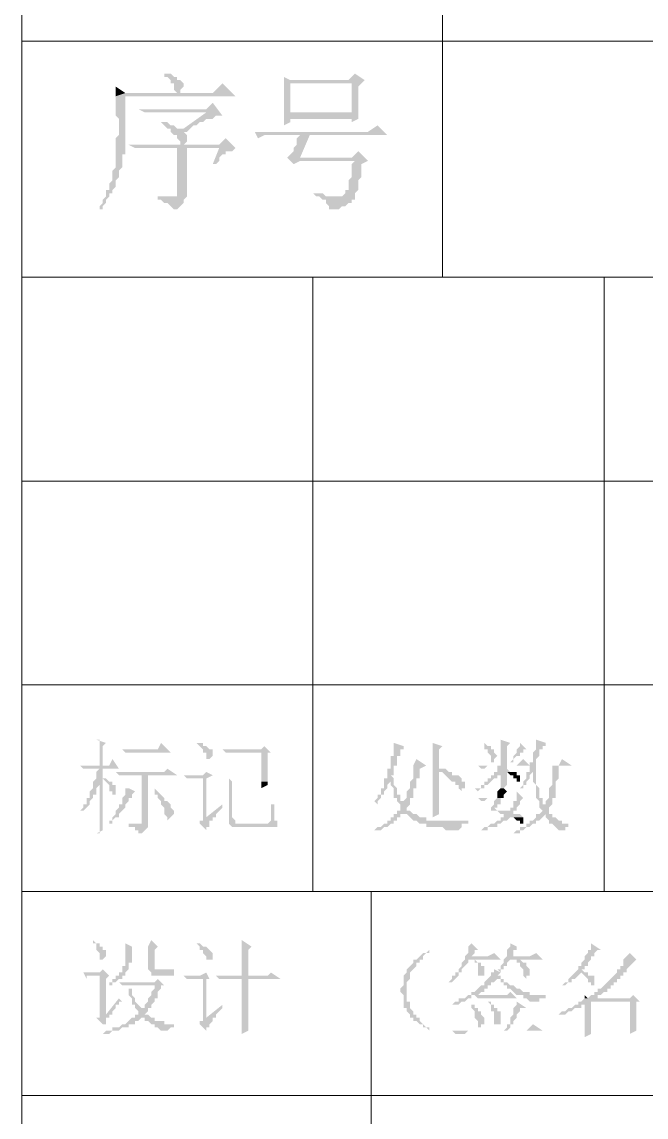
# Model space of a CAD drawing. Header units: millimetres. Extents: x 6 to 291, y 3 to 207.
# Drawn here: x 215.05 to 223.22, y 17.33 to 31.67 of the extents above; entities that cross this region are included whole.
import ezdxf

# ---------------------------------------------------------------- set-up
doc = ezdxf.new("R2010")
doc.units = ezdxf.units.MM

msp = doc.modelspace()

# ---------------------------------------------------------------- hatches: boundary and pattern name
h = msp.add_hatch(color=7)
h.dxf.hatch_style = 2
h.paths.add_polyline_path([(216.915859, 30.988), (216.915859, 30.945667), (216.958192, 30.945667), (217.000526, 30.903333), (217.000526, 30.861), (217.042859, 30.861), (217.042859, 30.818667), (217.042859, 30.776333), (217.085192, 30.734), (217.127526, 30.734), (217.127526, 30.776333), (217.169859, 30.818667), (217.169859, 30.861), (217.127526, 30.903333), (217.085192, 30.903333), (217.085192, 30.945667), (217.042859, 30.945667), (217.000526, 30.988), (216.958192, 30.988)])
h = msp.add_hatch(color=7)
h.dxf.hatch_style = 2
h.paths.add_polyline_path([(219.413526, 30.988), (219.328859, 30.903333), (218.566859, 30.903333), (219.540526, 30.903333)])
h = msp.add_hatch(color=7)
h.dxf.hatch_style = 2
h.paths.add_polyline_path([(217.677859, 30.861), (217.550859, 30.734), (216.407859, 30.734), (216.280859, 30.691667), (216.280859, 30.437667), (216.323192, 30.395333), (216.323192, 30.310667), (216.323192, 30.183667), (216.280859, 30.141333), (216.280859, 29.929667), (216.280859, 29.760333), (216.238526, 29.718), (216.238526, 29.675667), (216.238526, 29.591), (216.196192, 29.548667), (216.196192, 29.464), (216.153859, 29.464), (216.153859, 29.379333), (216.111526, 29.337), (216.111526, 29.294667), (216.069192, 29.252333), (216.069192, 29.21), (216.111526, 29.21), (216.111526, 29.252333), (216.153859, 29.294667), (216.153859, 29.337), (216.196192, 29.379333), (216.196192, 29.421667), (216.238526, 29.421667), (216.238526, 29.464), (216.280859, 29.506333), (216.280859, 29.591), (216.323192, 29.633333), (216.323192, 29.718), (216.365526, 29.760333), (216.365526, 29.929667), (216.407859, 29.929667), (216.407859, 30.183667), (216.407859, 30.691667), (217.847192, 30.691667)])
h = msp.add_hatch(color=7)
h.dxf.hatch_style = 2
h.paths.add_polyline_path([(218.482192, 30.945667), (218.482192, 30.861), (219.371192, 30.861), (219.371192, 30.48), (218.566859, 30.48), (218.482192, 30.437667), (219.371192, 30.395333), (219.371192, 30.353), (219.455859, 30.395333), (219.455859, 30.48), (219.455859, 30.818667), (219.540526, 30.903333), (218.566859, 30.903333)])
h = msp.add_hatch(color=7)
h.dxf.hatch_style = 2
h.paths.add_polyline_path([(218.482192, 30.861), (218.482192, 30.437667), (218.566859, 30.48), (218.566859, 30.861), (219.371192, 30.861)])
h = msp.add_hatch(color=7)
h.dxf.hatch_style = 2
h.paths.add_polyline_path([(216.280859, 30.818667), (216.280859, 30.691667), (216.407859, 30.734)])
h = msp.add_hatch(color=7)
h.dxf.hatch_style = 2
h.paths.add_polyline_path([(217.550859, 30.607), (217.466192, 30.522333), (216.577192, 30.522333), (217.466192, 30.48), (217.169859, 30.268333), (217.212192, 30.226), (217.254526, 30.268333), (217.296859, 30.310667), (217.339192, 30.310667), (217.381526, 30.353), (217.423859, 30.353), (217.466192, 30.395333), (217.550859, 30.395333), (217.593192, 30.437667), (217.677859, 30.437667)])
h = msp.add_hatch(color=7)
h.dxf.hatch_style = 2
h.paths.add_polyline_path([(216.577192, 30.522333), (216.661859, 30.48), (217.466192, 30.48)])
h = msp.add_hatch(color=7)
h.dxf.hatch_style = 2
h.paths.add_polyline_path([(218.482192, 30.437667), (218.482192, 30.310667), (218.566859, 30.353), (218.566859, 30.395333), (219.371192, 30.395333)])
h = msp.add_hatch(color=7)
h.dxf.hatch_style = 2
h.paths.add_polyline_path([(216.915859, 30.353), (216.873526, 30.353), (216.915859, 30.310667), (216.958192, 30.268333), (217.000526, 30.268333), (217.000526, 30.226), (217.042859, 30.183667), (217.085192, 30.183667), (217.085192, 30.141333), (217.127526, 30.099), (217.127526, 30.056667), (217.169859, 30.056667), (217.212192, 30.099), (217.212192, 30.141333), (217.212192, 30.183667), (217.169859, 30.226), (217.212192, 30.226), (217.169859, 30.268333), (217.085192, 30.268333), (217.042859, 30.310667), (217.000526, 30.310667), (216.958192, 30.353)])
h = msp.add_hatch(color=7)
h.dxf.hatch_style = 2
h.paths.add_polyline_path([(219.709859, 30.310667), (219.582859, 30.226), (218.101192, 30.226), (218.143526, 30.141333), (218.228192, 30.183667), (219.836859, 30.183667)])
h = msp.add_hatch(color=7)
h.dxf.hatch_style = 2
h.paths.add_polyline_path([(217.720192, 30.141333), (217.635526, 30.056667), (216.450192, 30.056667), (217.635526, 30.014333), (217.550859, 29.802667), (217.593192, 29.802667), (217.635526, 29.845), (217.635526, 29.887333), (217.677859, 29.929667), (217.720192, 29.929667), (217.720192, 29.972), (217.804859, 29.972), (217.847192, 30.014333)])
h = msp.add_hatch(color=7)
h.dxf.hatch_style = 2
h.paths.add_polyline_path([(218.820859, 30.183667), (218.693859, 30.183667), (218.651526, 30.141333), (218.651526, 30.056667), (218.609192, 30.014333), (218.609192, 29.972), (218.566859, 29.929667), (218.524526, 29.887333), (218.609192, 29.802667), (218.693859, 29.845), (219.582859, 29.845), (218.693859, 29.887333)])
h = msp.add_hatch(color=7)
h.dxf.hatch_style = 2
h.paths.add_polyline_path([(216.450192, 30.056667), (216.534859, 30.014333), (217.635526, 30.014333)])
h = msp.add_hatch(color=7)
h.dxf.hatch_style = 2
h.paths.add_polyline_path([(217.212192, 30.014333), (217.085192, 30.014333), (217.085192, 29.379333), (217.000526, 29.379333), (217.169859, 29.337), (217.212192, 29.379333), (217.212192, 29.421667)])
h = msp.add_hatch(color=7)
h.dxf.hatch_style = 2
h.paths.add_polyline_path([(219.455859, 29.972), (219.371192, 29.887333), (218.693859, 29.887333), (219.582859, 29.845)])
h = msp.add_hatch(color=7)
h.dxf.hatch_style = 2
h.paths.add_polyline_path([(219.582859, 29.845), (219.413526, 29.845), (219.371192, 29.802667), (219.371192, 29.633333), (219.328859, 29.591), (219.328859, 29.464), (219.286526, 29.464), (219.286526, 29.421667), (219.244192, 29.379333), (219.159526, 29.379333), (219.413526, 29.379333), (219.413526, 29.421667), (219.455859, 29.464), (219.455859, 29.591), (219.498192, 29.633333), (219.498192, 29.802667)])
h = msp.add_hatch(color=7)
h.dxf.hatch_style = 2
h.paths.add_polyline_path([(218.863192, 29.421667), (218.905526, 29.379333), (218.947859, 29.379333), (218.990192, 29.337), (219.032526, 29.337), (219.032526, 29.294667), (219.074859, 29.252333), (219.074859, 29.21), (219.201859, 29.21), (219.244192, 29.252333), (219.286526, 29.252333), (219.328859, 29.294667), (219.371192, 29.294667), (219.371192, 29.337), (219.413526, 29.337), (219.413526, 29.379333), (219.032526, 29.379333), (218.990192, 29.421667), (218.905526, 29.421667)])
h = msp.add_hatch(color=7)
h.dxf.hatch_style = 2
h.paths.add_polyline_path([(216.831192, 29.379333), (216.831192, 29.337), (216.873526, 29.337), (216.915859, 29.294667), (216.958192, 29.294667), (217.000526, 29.252333), (217.042859, 29.21), (217.085192, 29.21), (217.127526, 29.252333), (217.169859, 29.294667), (217.169859, 29.337), (217.000526, 29.379333), (216.873526, 29.379333)])
h = msp.add_hatch(color=7)
h.dxf.hatch_style = 2
h.paths.add_polyline_path([(216.026859, 22.267333), (216.069192, 22.267333), (216.069192, 22.225), (216.069192, 22.182667), (216.069192, 22.098), (216.069192, 22.013333), (216.069192, 21.928667), (216.111526, 21.928667), (216.111526, 22.182667), (216.153859, 22.225)])
h = msp.add_hatch(color=7)
h.dxf.hatch_style = 2
h.paths.add_polyline_path([(221.318526, 22.267333), (221.318526, 22.182667), (221.318526, 22.140333), (221.318526, 22.055667), (221.318526, 21.928667), (221.403192, 21.928667), (221.403192, 22.182667), (221.445526, 22.225)])
h = msp.add_hatch(color=7)
h.dxf.hatch_style = 2
h.paths.add_polyline_path([(221.784192, 22.267333), (221.784192, 22.182667), (221.784192, 22.140333), (221.741859, 22.098), (221.741859, 21.971), (221.699526, 21.971), (221.699526, 21.928667), (221.784192, 21.928667), (221.784192, 22.013333), (221.826526, 22.055667), (221.826526, 22.098), (221.826526, 22.140333), (221.868859, 22.140333), (221.868859, 22.182667), (221.911192, 22.182667), (221.911192, 22.225)])
h = msp.add_hatch(color=7)
h.dxf.hatch_style = 2
h.paths.add_polyline_path([(216.873526, 22.225), (216.831192, 22.140333), (216.365526, 22.140333), (216.407859, 22.098), (217.000526, 22.098)])
h = msp.add_hatch(color=7)
h.dxf.hatch_style = 2
h.paths.add_polyline_path([(217.339192, 22.225), (217.381526, 22.182667), (217.423859, 22.140333), (217.423859, 22.098), (217.466192, 22.098), (217.466192, 22.055667), (217.466192, 22.013333), (217.508526, 22.013333), (217.550859, 22.055667), (217.550859, 22.098), (217.550859, 22.140333), (217.508526, 22.140333), (217.466192, 22.182667), (217.423859, 22.182667), (217.423859, 22.225), (217.381526, 22.225)])
h = msp.add_hatch(color=7)
h.dxf.hatch_style = 2
h.paths.add_polyline_path([(218.228192, 22.182667), (218.185859, 22.140333), (217.677859, 22.140333), (217.720192, 22.098), (218.312859, 22.098)])
h = msp.add_hatch(color=7)
h.dxf.hatch_style = 2
h.paths.add_polyline_path([(218.312859, 22.098), (218.185859, 22.098), (218.185859, 21.717), (217.804859, 21.717), (218.270526, 21.717), (218.270526, 21.759333), (218.270526, 21.801667), (218.270526, 22.013333), (218.270526, 22.098)])
h = msp.add_hatch(color=7)
h.dxf.hatch_style = 2
h.paths.add_polyline_path([(219.921526, 22.225), (219.921526, 22.182667), (219.921526, 22.140333), (219.921526, 22.055667), (219.879192, 22.055667), (219.879192, 21.928667), (219.963859, 21.928667), (219.963859, 22.055667), (220.006192, 22.055667), (220.006192, 22.098), (220.006192, 22.140333), (220.048526, 22.140333), (220.048526, 22.182667)])
h = msp.add_hatch(color=7)
h.dxf.hatch_style = 2
h.paths.add_polyline_path([(220.429526, 22.225), (220.429526, 22.182667), (220.429526, 22.098), (220.429526, 22.055667), (220.429526, 21.463), (220.429526, 21.420667), (220.429526, 21.336), (220.429526, 21.251333), (220.514192, 21.293667), (220.514192, 21.378333), (220.514192, 21.463), (220.514192, 21.886333), (220.556526, 21.886333), (220.514192, 21.886333), (220.514192, 22.140333), (220.556526, 22.182667)])
h = msp.add_hatch(color=7)
h.dxf.hatch_style = 2
h.paths.add_polyline_path([(221.106859, 22.225), (221.106859, 22.182667), (221.106859, 22.140333), (221.149192, 22.140333), (221.149192, 22.098), (221.191526, 22.055667), (221.191526, 22.013333), (221.191526, 21.971), (221.233859, 21.971), (221.233859, 22.013333), (221.276192, 22.055667), (221.233859, 22.098), (221.233859, 22.140333), (221.191526, 22.140333), (221.191526, 22.182667), (221.149192, 22.182667)])
h = msp.add_hatch(color=7)
h.dxf.hatch_style = 2
h.paths.add_polyline_path([(221.572526, 22.225), (221.572526, 22.182667), (221.530192, 22.140333), (221.530192, 22.098), (221.487859, 22.055667), (221.487859, 22.013333), (221.445526, 21.971), (221.487859, 21.971), (221.487859, 22.013333), (221.530192, 22.055667), (221.572526, 22.055667), (221.572526, 22.098), (221.614859, 22.098), (221.614859, 22.140333), (221.657192, 22.140333)])
h = msp.add_hatch(color=7)
h.dxf.hatch_style = 2
h.paths.add_polyline_path([(216.238526, 22.013333), (216.196192, 21.928667), (215.815192, 21.928667), (215.857526, 21.886333), (216.323192, 21.886333)])
h = msp.add_hatch(color=7)
h.dxf.hatch_style = 2
h.paths.add_polyline_path([(220.217859, 22.013333), (220.175526, 21.928667), (219.879192, 21.928667), (219.879192, 21.886333), (219.836859, 21.886333), (219.836859, 21.801667), (219.836859, 21.759333), (219.794526, 21.759333), (219.794526, 21.674667), (219.794526, 21.632333), (219.752192, 21.632333), (219.752192, 21.547667), (219.709859, 21.547667), (219.709859, 21.505333), (219.667526, 21.463), (219.709859, 21.420667), (219.709859, 21.463), (219.752192, 21.505333), (219.752192, 21.547667), (219.794526, 21.547667), (219.794526, 21.59), (219.836859, 21.632333), (219.836859, 21.674667), (219.879192, 21.717), (219.879192, 21.759333), (219.921526, 21.759333), (219.879192, 21.801667), (219.921526, 21.801667), (219.921526, 21.844), (219.921526, 21.928667), (220.344859, 21.928667)])
h = msp.add_hatch(color=7)
h.dxf.hatch_style = 2
h.paths.add_polyline_path([(221.614859, 22.013333), (221.530192, 21.928667), (221.022192, 21.928667), (221.064526, 21.886333), (221.106859, 21.886333), (221.149192, 21.928667), (221.699526, 21.928667)])
h = msp.add_hatch(color=7)
h.dxf.hatch_style = 2
h.paths.add_polyline_path([(222.122859, 22.013333), (222.080526, 21.928667), (221.699526, 21.928667), (221.699526, 21.844), (221.657192, 21.844), (221.657192, 21.801667), (221.657192, 21.759333), (221.614859, 21.717), (221.614859, 21.674667), (221.572526, 21.632333), (221.614859, 21.632333), (221.614859, 21.674667), (221.657192, 21.674667), (221.657192, 21.717), (221.699526, 21.759333), (221.699526, 21.801667), (221.741859, 21.844), (221.741859, 21.886333), (221.784192, 21.886333), (221.784192, 21.928667), (222.249859, 21.928667)])
h = msp.add_hatch(color=7)
h.dxf.hatch_style = 2
h.paths.add_polyline_path([(216.111526, 21.886333), (216.069192, 21.886333), (216.026859, 21.844), (216.026859, 21.759333), (216.111526, 21.759333), (216.153859, 21.717), (216.196192, 21.674667), (216.196192, 21.59), (216.238526, 21.59), (216.238526, 21.547667), (216.280859, 21.547667), (216.280859, 21.59), (216.280859, 21.632333), (216.280859, 21.674667), (216.238526, 21.674667), (216.238526, 21.717), (216.196192, 21.717), (216.153859, 21.759333), (216.111526, 21.759333)])
h = msp.add_hatch(color=7)
h.dxf.hatch_style = 2
h.paths.add_polyline_path([(216.958192, 21.886333), (216.915859, 21.844), (216.280859, 21.844), (216.323192, 21.801667), (217.085192, 21.801667)])
h = msp.add_hatch(color=7)
h.dxf.hatch_style = 2
h.paths.add_polyline_path([(216.704192, 21.801667), (216.619526, 21.801667), (216.619526, 21.209), (216.619526, 21.166667), (216.407859, 21.166667), (216.450192, 21.166667), (216.450192, 21.124333), (216.534859, 21.124333), (216.534859, 21.082), (216.577192, 21.082), (216.577192, 21.039667), (216.619526, 21.039667), (216.661859, 21.082), (216.704192, 21.124333), (216.704192, 21.166667)])
h = msp.add_hatch(color=7)
h.dxf.hatch_style = 2
h.paths.add_polyline_path([(217.466192, 21.844), (217.423859, 21.801667), (217.169859, 21.801667), (217.212192, 21.759333), (217.423859, 21.759333), (217.550859, 21.801667)])
h = msp.add_hatch(color=7)
h.dxf.hatch_style = 2
h.paths.add_polyline_path([(217.550859, 21.801667), (217.423859, 21.759333), (217.423859, 21.209), (217.381526, 21.209), (217.381526, 21.166667), (217.466192, 21.082), (217.466192, 21.124333), (217.508526, 21.124333), (217.508526, 21.166667), (217.508526, 21.209), (217.550859, 21.209), (217.550859, 21.251333), (217.466192, 21.251333), (217.466192, 21.759333)])
h = msp.add_hatch(color=7)
h.dxf.hatch_style = 2
h.paths.add_polyline_path([(217.720192, 21.801667), (217.762526, 21.759333), (217.762526, 21.717), (217.762526, 21.632333), (217.762526, 21.166667), (217.889526, 21.166667), (217.847192, 21.166667), (217.847192, 21.209), (217.804859, 21.251333), (217.804859, 21.717), (218.270526, 21.717), (217.804859, 21.717)])
h = msp.add_hatch(color=7)
h.dxf.hatch_style = 2
h.paths.add_polyline_path([(220.344859, 21.928667), (220.175526, 21.928667), (220.175526, 21.886333), (220.175526, 21.759333), (220.133192, 21.717), (220.133192, 21.674667), (220.133192, 21.632333), (220.090859, 21.59), (220.090859, 21.547667), (220.090859, 21.505333), (220.048526, 21.463), (220.048526, 21.420667), (220.006192, 21.420667), (220.006192, 21.378333), (220.006192, 21.336), (219.963859, 21.336), (219.963859, 21.293667), (219.921526, 21.293667), (219.921526, 21.251333), (219.879192, 21.251333), (219.879192, 21.209), (219.836859, 21.209), (219.836859, 21.166667), (219.794526, 21.166667), (219.752192, 21.124333), (219.709859, 21.124333), (219.667526, 21.082), (219.752192, 21.082), (219.794526, 21.124333), (219.836859, 21.124333), (219.879192, 21.166667), (219.921526, 21.166667), (219.921526, 21.209), (219.963859, 21.209), (219.963859, 21.251333), (220.006192, 21.251333), (220.006192, 21.293667), (220.048526, 21.293667), (220.048526, 21.336), (220.133192, 21.336), (220.090859, 21.336), (220.090859, 21.378333), (220.133192, 21.420667), (220.133192, 21.505333), (220.175526, 21.505333), (220.175526, 21.547667), (220.175526, 21.632333), (220.217859, 21.632333), (220.217859, 21.717), (220.217859, 21.759333), (220.260192, 21.759333), (220.260192, 21.844), (220.260192, 21.886333)])
h = msp.add_hatch(color=7)
h.dxf.hatch_style = 2
h.paths.add_polyline_path([(220.556526, 21.886333), (220.514192, 21.886333), (220.514192, 21.844), (220.556526, 21.844), (220.598859, 21.801667), (220.641192, 21.759333), (220.683526, 21.717), (220.725859, 21.717), (220.725859, 21.674667), (220.768192, 21.674667), (220.768192, 21.632333), (220.810526, 21.59), (220.810526, 21.632333), (220.852859, 21.632333), (220.852859, 21.717), (220.810526, 21.717), (220.810526, 21.759333), (220.768192, 21.801667), (220.683526, 21.801667), (220.683526, 21.844), (220.641192, 21.844), (220.598859, 21.886333)])
h = msp.add_hatch(color=7)
h.dxf.hatch_style = 2
h.paths.add_polyline_path([(221.403192, 21.928667), (221.276192, 21.928667), (221.276192, 21.886333), (221.276192, 21.844), (221.233859, 21.844), (221.233859, 21.801667), (221.191526, 21.801667), (221.191526, 21.759333), (221.149192, 21.759333), (221.149192, 21.717), (221.106859, 21.717), (221.106859, 21.674667), (221.064526, 21.674667), (221.064526, 21.632333), (220.979859, 21.632333), (221.022192, 21.59), (221.064526, 21.632333), (221.106859, 21.632333), (221.106859, 21.674667), (221.149192, 21.674667), (221.191526, 21.717), (221.233859, 21.759333), (221.276192, 21.759333), (221.276192, 21.801667), (221.318526, 21.801667), (221.318526, 21.844), (221.445526, 21.844), (221.403192, 21.886333)])
h = msp.add_hatch(color=7)
h.dxf.hatch_style = 2
h.paths.add_polyline_path([(221.445526, 21.844), (221.318526, 21.844), (221.318526, 21.632333), (221.360859, 21.632333), (221.403192, 21.674667), (221.403192, 21.844), (221.487859, 21.844)])
h = msp.add_hatch(color=7)
h.dxf.hatch_style = 2
h.paths.add_polyline_path([(221.487859, 21.844), (221.403192, 21.844), (221.445526, 21.801667), (221.487859, 21.801667), (221.487859, 21.759333), (221.530192, 21.759333), (221.530192, 21.717), (221.572526, 21.717), (221.572526, 21.759333), (221.572526, 21.801667), (221.530192, 21.801667), (221.530192, 21.844)])
h = msp.add_hatch(color=7)
h.dxf.hatch_style = 2
h.paths.add_polyline_path([(221.784192, 21.886333), (221.741859, 21.886333), (221.741859, 21.844), (221.741859, 21.759333), (221.741859, 21.717), (221.784192, 21.674667), (221.784192, 21.632333), (221.784192, 21.547667), (221.784192, 21.505333), (221.826526, 21.463), (221.826526, 21.420667), (221.826526, 21.378333), (221.868859, 21.336), (221.826526, 21.293667), (221.784192, 21.293667), (221.784192, 21.251333), (221.741859, 21.209), (221.699526, 21.209), (221.699526, 21.166667), (221.657192, 21.166667), (221.657192, 21.124333), (221.572526, 21.124333), (221.572526, 21.082), (221.530192, 21.082), (221.487859, 21.039667), (221.445526, 21.039667), (221.572526, 21.039667), (221.572526, 21.082), (221.614859, 21.082), (221.657192, 21.124333), (221.699526, 21.124333), (221.741859, 21.166667), (221.784192, 21.166667), (221.784192, 21.209), (221.826526, 21.209), (221.868859, 21.251333), (221.911192, 21.293667), (221.995859, 21.293667), (221.953526, 21.293667), (221.953526, 21.336), (221.953526, 21.378333), (221.911192, 21.420667), (221.868859, 21.420667), (221.868859, 21.463), (221.868859, 21.505333), (221.826526, 21.505333), (221.826526, 21.59), (221.826526, 21.632333), (221.784192, 21.674667), (221.784192, 21.717), (221.784192, 21.801667), (221.784192, 21.844)])
h = msp.add_hatch(color=7)
h.dxf.hatch_style = 2
h.paths.add_polyline_path([(222.080526, 21.928667), (221.995859, 21.928667), (221.995859, 21.844), (221.995859, 21.759333), (221.995859, 21.674667), (221.953526, 21.632333), (221.953526, 21.59), (221.953526, 21.505333), (221.911192, 21.463), (221.911192, 21.420667), (221.953526, 21.378333), (221.995859, 21.420667), (221.995859, 21.463), (221.995859, 21.505333), (222.038192, 21.505333), (222.038192, 21.59), (222.038192, 21.674667), (222.038192, 21.717), (222.080526, 21.759333), (222.080526, 21.886333)])
h = msp.add_hatch(color=7)
h.dxf.hatch_style = 2
h.paths.add_polyline_path([(215.984526, 21.674667), (215.984526, 21.632333), (215.942192, 21.59), (215.942192, 21.547667), (215.942192, 21.505333), (215.899859, 21.505333), (215.899859, 21.463), (215.899859, 21.420667), (215.857526, 21.420667), (215.857526, 21.378333), (215.815192, 21.336), (215.857526, 21.336), (215.899859, 21.378333), (215.942192, 21.420667), (215.942192, 21.463), (215.984526, 21.505333), (215.984526, 21.547667), (216.026859, 21.547667), (216.026859, 21.59), (216.026859, 21.632333), (216.069192, 21.674667)])
h = msp.add_hatch(color=7)
h.dxf.hatch_style = 2
h.paths.add_polyline_path([(216.026859, 21.759333), (215.984526, 21.717), (215.984526, 21.674667), (216.069192, 21.674667), (216.069192, 21.547667), (216.069192, 21.420667), (216.069192, 21.336), (216.069192, 21.251333), (216.069192, 21.209), (216.069192, 21.124333), (216.069192, 21.082), (216.069192, 21.039667), (216.026859, 21.039667), (216.111526, 21.082), (216.111526, 21.124333), (216.111526, 21.166667), (216.111526, 21.209), (216.111526, 21.293667), (216.111526, 21.378333), (216.111526, 21.759333)])
h = msp.add_hatch(color=7)
h.dxf.hatch_style = 2
h.paths.add_polyline_path([(218.270526, 21.717), (218.185859, 21.717), (218.185859, 21.632333), (218.270526, 21.674667)])
h = msp.add_hatch(color=7)
h.dxf.hatch_style = 2
h.paths.add_polyline_path([(219.921526, 21.759333), (219.879192, 21.759333), (219.879192, 21.717), (219.879192, 21.674667), (219.921526, 21.632333), (219.921526, 21.59), (219.921526, 21.505333), (219.963859, 21.505333), (219.963859, 21.463), (220.006192, 21.420667), (220.048526, 21.420667), (220.048526, 21.463), (220.006192, 21.463), (220.006192, 21.505333), (220.006192, 21.547667), (219.963859, 21.547667), (219.963859, 21.632333), (219.921526, 21.674667), (219.921526, 21.717)])
h = msp.add_hatch(color=7)
h.dxf.hatch_style = 2
h.paths.add_polyline_path([(216.450192, 21.632333), (216.407859, 21.632333), (216.407859, 21.547667), (216.365526, 21.505333), (216.365526, 21.420667), (216.323192, 21.420667), (216.323192, 21.378333), (216.280859, 21.336), (216.280859, 21.293667), (216.238526, 21.251333), (216.238526, 21.209), (216.196192, 21.209), (216.196192, 21.166667), (216.238526, 21.166667), (216.238526, 21.209), (216.280859, 21.251333), (216.323192, 21.251333), (216.323192, 21.293667), (216.365526, 21.336), (216.407859, 21.378333), (216.407859, 21.420667), (216.450192, 21.463), (216.450192, 21.505333), (216.492526, 21.505333), (216.492526, 21.547667), (216.534859, 21.59)])
h = msp.add_hatch(color=7)
h.dxf.hatch_style = 2
h.paths.add_polyline_path([(216.788859, 21.632333), (216.746526, 21.632333), (216.788859, 21.632333), (216.788859, 21.547667), (216.831192, 21.547667), (216.831192, 21.505333), (216.873526, 21.463), (216.873526, 21.420667), (216.915859, 21.378333), (216.915859, 21.336), (216.915859, 21.293667), (216.958192, 21.251333), (216.958192, 21.209), (217.000526, 21.251333), (217.042859, 21.293667), (217.042859, 21.336), (217.000526, 21.378333), (217.000526, 21.420667), (216.958192, 21.463), (216.915859, 21.463), (216.915859, 21.505333), (216.873526, 21.547667), (216.831192, 21.59)])
h = msp.add_hatch(color=7)
h.dxf.hatch_style = 2
h.paths.add_polyline_path([(221.530192, 21.59), (221.530192, 21.505333), (221.022192, 21.505333), (221.064526, 21.463), (221.106859, 21.463), (221.149192, 21.505333), (221.614859, 21.505333)])
h = msp.add_hatch(color=7)
h.dxf.hatch_style = 2
h.paths.add_polyline_path([(221.318526, 21.632333), (221.276192, 21.59), (221.276192, 21.547667), (221.276192, 21.505333), (221.360859, 21.505333), (221.360859, 21.547667), (221.403192, 21.59), (221.360859, 21.632333)])
h = msp.add_hatch(color=7)
h.dxf.hatch_style = 2
h.paths.add_polyline_path([(217.677859, 21.420667), (217.466192, 21.251333), (217.593192, 21.251333), (217.593192, 21.293667), (217.635526, 21.336), (217.677859, 21.378333)])
h = msp.add_hatch(color=7)
h.dxf.hatch_style = 2
h.paths.add_polyline_path([(218.355192, 21.420667), (218.312859, 21.420667), (218.312859, 21.293667), (218.312859, 21.251333), (218.312859, 21.209), (218.270526, 21.166667), (217.762526, 21.166667), (217.804859, 21.124333), (218.397526, 21.124333), (218.397526, 21.166667), (218.397526, 21.209), (218.355192, 21.209), (218.355192, 21.293667), (218.355192, 21.336)])
h = msp.add_hatch(color=7)
h.dxf.hatch_style = 2
h.paths.add_polyline_path([(221.614859, 21.505333), (221.530192, 21.505333), (221.530192, 21.463), (221.487859, 21.463), (221.487859, 21.378333), (221.445526, 21.378333), (221.445526, 21.336), (221.276192, 21.336), (221.318526, 21.293667), (221.360859, 21.293667), (221.360859, 21.251333), (221.318526, 21.251333), (221.318526, 21.209), (221.276192, 21.209), (221.233859, 21.166667), (221.191526, 21.166667), (221.149192, 21.124333), (221.106859, 21.124333), (221.064526, 21.082), (220.979859, 21.082), (221.149192, 21.082), (221.149192, 21.124333), (221.276192, 21.124333), (221.276192, 21.166667), (221.318526, 21.166667), (221.360859, 21.209), (221.403192, 21.209), (221.445526, 21.251333), (221.614859, 21.251333), (221.572526, 21.293667), (221.487859, 21.293667), (221.487859, 21.336), (221.530192, 21.336), (221.530192, 21.378333), (221.572526, 21.420667), (221.572526, 21.463)])
h = msp.add_hatch(color=7)
h.dxf.hatch_style = 2
h.paths.add_polyline_path([(221.318526, 21.505333), (221.276192, 21.505333), (221.233859, 21.463), (221.233859, 21.420667), (221.191526, 21.378333), (221.191526, 21.336), (221.403192, 21.336), (221.276192, 21.336), (221.233859, 21.378333), (221.276192, 21.378333), (221.276192, 21.420667), (221.318526, 21.420667), (221.318526, 21.463)])
h = msp.add_hatch(color=7)
h.dxf.hatch_style = 2
h.paths.add_polyline_path([(220.133192, 21.336), (220.048526, 21.336), (220.048526, 21.293667), (220.090859, 21.293667), (220.133192, 21.251333), (220.175526, 21.209), (220.725859, 21.209), (220.344859, 21.209), (220.344859, 21.251333), (220.260192, 21.251333), (220.217859, 21.293667), (220.175526, 21.293667)])
h = msp.add_hatch(color=7)
h.dxf.hatch_style = 2
h.paths.add_polyline_path([(221.614859, 21.251333), (221.445526, 21.251333), (221.487859, 21.251333), (221.530192, 21.209), (221.572526, 21.209), (221.572526, 21.166667), (221.614859, 21.166667), (221.614859, 21.209)])
h = msp.add_hatch(color=7)
h.dxf.hatch_style = 2
h.paths.add_polyline_path([(221.995859, 21.293667), (221.911192, 21.293667), (221.911192, 21.251333), (221.953526, 21.209), (221.953526, 21.166667), (221.995859, 21.166667), (222.038192, 21.124333), (222.080526, 21.082), (222.165192, 21.082), (222.165192, 21.124333), (222.207526, 21.124333), (222.207526, 21.166667), (222.122859, 21.166667), (222.122859, 21.209), (222.080526, 21.209), (222.038192, 21.251333), (221.995859, 21.251333)])
h = msp.add_hatch(color=7)
h.dxf.hatch_style = 2
h.paths.add_polyline_path([(216.407859, 21.166667), (216.577192, 21.166667), (216.492526, 21.166667)])
h = msp.add_hatch(color=7)
h.dxf.hatch_style = 2
h.paths.add_polyline_path([(220.895192, 21.209), (220.217859, 21.209), (220.260192, 21.166667), (220.344859, 21.166667), (220.344859, 21.124333), (220.556526, 21.124333), (220.598859, 21.082), (220.768192, 21.082), (220.810526, 21.124333), (220.810526, 21.166667), (220.895192, 21.166667)])
h = msp.add_hatch(color=7)
h.dxf.hatch_style = 2
h.paths.add_polyline_path([(215.984526, 19.642667), (215.984526, 19.600333), (216.026859, 19.600333), (216.026859, 19.515667), (216.069192, 19.473333), (216.069192, 19.388667), (216.111526, 19.388667), (216.153859, 19.431), (216.153859, 19.473333), (216.153859, 19.515667), (216.111526, 19.515667), (216.111526, 19.558), (216.069192, 19.558), (216.069192, 19.600333), (216.026859, 19.600333)])
h = msp.add_hatch(color=7)
h.dxf.hatch_style = 2
h.paths.add_polyline_path([(216.407859, 19.558), (216.407859, 19.473333), (216.407859, 19.388667), (216.407859, 19.304), (216.365526, 19.304), (216.365526, 19.261667), (216.365526, 19.219333), (216.323192, 19.219333), (216.323192, 19.177), (216.280859, 19.177), (216.280859, 19.134667), (216.238526, 19.134667), (216.238526, 19.092333), (216.196192, 19.092333), (216.196192, 19.05), (216.238526, 19.05), (216.238526, 19.092333), (216.280859, 19.092333), (216.323192, 19.134667), (216.365526, 19.134667), (216.365526, 19.177), (216.407859, 19.177), (216.407859, 19.219333), (216.450192, 19.261667), (216.450192, 19.304), (216.450192, 19.346333), (216.492526, 19.346333), (216.492526, 19.431), (216.492526, 19.558), (216.704192, 19.558)])
h = msp.add_hatch(color=7)
h.dxf.hatch_style = 2
h.paths.add_polyline_path([(216.407859, 19.600333), (216.407859, 19.558), (216.704192, 19.558), (216.704192, 19.261667), (216.873526, 19.261667), (216.788859, 19.261667), (216.788859, 19.515667), (216.831192, 19.558), (216.492526, 19.558)])
h = msp.add_hatch(color=7)
h.dxf.hatch_style = 2
h.paths.add_polyline_path([(216.746526, 19.642667), (216.704192, 19.558), (216.492526, 19.558), (216.831192, 19.558)])
h = msp.add_hatch(color=7)
h.dxf.hatch_style = 2
h.paths.add_polyline_path([(217.339192, 19.600333), (217.381526, 19.558), (217.381526, 19.515667), (217.423859, 19.515667), (217.423859, 19.473333), (217.466192, 19.431), (217.466192, 19.388667), (217.550859, 19.388667), (217.550859, 19.431), (217.550859, 19.473333), (217.508526, 19.515667), (217.466192, 19.558), (217.423859, 19.558), (217.381526, 19.600333)])
h = msp.add_hatch(color=7)
h.dxf.hatch_style = 2
h.paths.add_polyline_path([(217.931859, 19.642667), (217.931859, 19.600333), (217.931859, 19.558), (217.931859, 19.473333), (217.931859, 19.431), (217.931859, 19.261667), (217.931859, 19.177), (218.016526, 19.177), (218.016526, 19.515667), (218.058859, 19.558)])
h = msp.add_hatch(color=7)
h.dxf.hatch_style = 2
h.paths.add_polyline_path([(220.387192, 19.515667), (220.344859, 19.473333), (220.302526, 19.473333), (220.260192, 19.431), (220.217859, 19.388667), (220.175526, 19.388667), (220.175526, 19.346333), (220.133192, 19.304), (220.090859, 19.261667), (220.090859, 19.219333), (220.048526, 19.177), (220.048526, 19.092333), (220.048526, 19.05), (220.006192, 19.007667), (220.006192, 18.965333), (220.048526, 18.923), (220.048526, 18.880667), (220.048526, 18.796), (220.048526, 18.753667), (220.090859, 18.753667), (220.090859, 18.711333), (220.133192, 18.669), (220.133192, 18.626667), (220.175526, 18.626667), (220.175526, 18.584333), (220.217859, 18.584333), (220.260192, 18.542), (220.302526, 18.542), (220.302526, 18.499667), (220.344859, 18.499667), (220.387192, 18.457333), (220.387192, 18.499667), (220.344859, 18.499667), (220.302526, 18.542), (220.260192, 18.584333), (220.260192, 18.626667), (220.217859, 18.626667), (220.217859, 18.669), (220.175526, 18.669), (220.175526, 18.711333), (220.133192, 18.753667), (220.133192, 18.796), (220.133192, 18.838333), (220.090859, 18.838333), (220.090859, 18.923), (220.090859, 18.965333), (220.090859, 19.05), (220.090859, 19.092333), (220.133192, 19.134667), (220.133192, 19.177), (220.133192, 19.219333), (220.175526, 19.261667), (220.217859, 19.304), (220.217859, 19.346333), (220.260192, 19.346333), (220.260192, 19.388667), (220.302526, 19.388667), (220.302526, 19.431), (220.344859, 19.473333), (220.387192, 19.473333)])
h = msp.add_hatch(color=7)
h.dxf.hatch_style = 2
h.paths.add_polyline_path([(220.937526, 19.600333), (220.895192, 19.558), (220.895192, 19.515667), (220.895192, 19.473333), (220.852859, 19.431), (220.852859, 19.388667), (220.937526, 19.431), (220.979859, 19.473333), (220.979859, 19.515667), (221.022192, 19.515667)])
h = msp.add_hatch(color=7)
h.dxf.hatch_style = 2
h.paths.add_polyline_path([(221.445526, 19.600333), (221.445526, 19.558), (221.403192, 19.515667), (221.403192, 19.473333), (221.403192, 19.431), (221.360859, 19.388667), (221.445526, 19.431), (221.487859, 19.431), (221.487859, 19.515667), (221.530192, 19.515667), (221.530192, 19.558)])
h = msp.add_hatch(color=7)
h.dxf.hatch_style = 2
h.paths.add_polyline_path([(222.503859, 19.600333), (222.503859, 19.558), (222.503859, 19.515667), (222.461526, 19.515667), (222.461526, 19.473333), (222.419192, 19.431), (222.419192, 19.388667), (222.503859, 19.388667), (222.503859, 19.431), (222.546192, 19.431), (222.546192, 19.473333), (222.588526, 19.515667), (222.630859, 19.515667)])
h = msp.add_hatch(color=7)
h.dxf.hatch_style = 2
h.paths.add_polyline_path([(221.233859, 19.473333), (221.149192, 19.431), (220.937526, 19.431), (220.852859, 19.388667), (220.810526, 19.346333), (220.810526, 19.304), (220.768192, 19.261667), (220.768192, 19.219333), (220.725859, 19.219333), (220.725859, 19.177), (220.683526, 19.177), (220.683526, 19.134667), (220.641192, 19.092333), (220.683526, 19.092333), (220.725859, 19.134667), (220.768192, 19.177), (220.768192, 19.219333), (220.810526, 19.219333), (220.810526, 19.261667), (220.852859, 19.304), (220.895192, 19.346333), (220.895192, 19.388667), (221.318526, 19.388667)])
h = msp.add_hatch(color=7)
h.dxf.hatch_style = 2
h.paths.add_polyline_path([(220.979859, 19.388667), (220.979859, 19.346333), (221.022192, 19.346333), (221.022192, 19.261667), (221.022192, 19.219333), (221.022192, 19.177), (221.106859, 19.177), (221.106859, 19.219333), (221.106859, 19.261667), (221.106859, 19.304), (221.064526, 19.304), (221.064526, 19.346333), (221.022192, 19.346333)])
h = msp.add_hatch(color=7)
h.dxf.hatch_style = 2
h.paths.add_polyline_path([(221.784192, 19.473333), (221.699526, 19.431), (221.445526, 19.431), (221.360859, 19.388667), (221.360859, 19.346333), (221.318526, 19.304), (221.318526, 19.261667), (221.276192, 19.261667), (221.318526, 19.219333), (221.318526, 19.261667), (221.360859, 19.261667), (221.360859, 19.304), (221.403192, 19.304), (221.403192, 19.346333), (221.445526, 19.388667), (221.868859, 19.388667)])
h = msp.add_hatch(color=7)
h.dxf.hatch_style = 2
h.paths.add_polyline_path([(221.572526, 19.388667), (221.530192, 19.388667), (221.530192, 19.346333), (221.572526, 19.346333), (221.572526, 19.304), (221.614859, 19.261667), (221.614859, 19.219333), (221.614859, 19.177), (221.657192, 19.134667), (221.657192, 19.177), (221.699526, 19.177), (221.699526, 19.219333), (221.699526, 19.261667), (221.657192, 19.304), (221.657192, 19.346333), (221.614859, 19.346333)])
h = msp.add_hatch(color=7)
h.dxf.hatch_style = 2
h.paths.add_polyline_path([(223.011859, 19.473333), (222.927192, 19.388667), (222.419192, 19.388667), (222.376859, 19.346333), (222.376859, 19.304), (222.334526, 19.304), (222.334526, 19.261667), (222.292192, 19.219333), (222.376859, 19.219333), (222.419192, 19.177), (222.461526, 19.134667), (222.461526, 19.092333), (222.503859, 19.092333), (222.503859, 19.05), (222.546192, 19.05), (222.546192, 19.092333), (222.546192, 19.134667), (222.546192, 19.177), (222.461526, 19.177), (222.461526, 19.219333), (222.419192, 19.219333), (222.376859, 19.261667), (222.419192, 19.261667), (222.419192, 19.304), (222.461526, 19.304), (222.461526, 19.346333), (222.503859, 19.388667), (223.096526, 19.388667)])
h = msp.add_hatch(color=7)
h.dxf.hatch_style = 2
h.paths.add_polyline_path([(223.096526, 19.388667), (222.927192, 19.388667), (222.927192, 19.346333), (222.927192, 19.304), (222.884859, 19.304), (222.884859, 19.261667), (222.842526, 19.261667), (222.842526, 19.219333), (222.800192, 19.177), (222.757859, 19.134667), (222.715526, 19.092333), (222.673192, 19.05), (222.630859, 19.007667), (222.588526, 19.007667), (222.588526, 18.965333), (222.546192, 18.965333), (222.546192, 18.923), (222.503859, 18.923), (222.461526, 18.880667), (222.588526, 18.880667), (222.588526, 18.923), (222.630859, 18.923), (222.673192, 18.965333), (222.715526, 18.965333), (222.715526, 19.007667), (222.757859, 19.007667), (222.757859, 19.05), (222.800192, 19.05), (222.800192, 19.092333), (222.842526, 19.092333), (222.842526, 19.134667), (222.884859, 19.134667), (222.884859, 19.177), (222.927192, 19.177), (222.927192, 19.219333), (222.969526, 19.219333), (222.969526, 19.261667), (223.011859, 19.304), (223.054192, 19.346333)])
h = msp.add_hatch(color=7)
h.dxf.hatch_style = 2
h.paths.add_polyline_path([(216.111526, 19.261667), (216.069192, 19.219333), (215.857526, 19.219333), (215.899859, 19.134667), (215.899859, 19.177), (216.196192, 19.177)])
h = msp.add_hatch(color=7)
h.dxf.hatch_style = 2
h.paths.add_polyline_path([(217.000526, 19.261667), (216.704192, 19.261667), (216.746526, 19.219333), (216.746526, 19.177), (217.042859, 19.177), (217.042859, 19.261667)])
h = msp.add_hatch(color=7)
h.dxf.hatch_style = 2
h.paths.add_polyline_path([(217.466192, 19.219333), (217.381526, 19.177), (217.169859, 19.177), (217.212192, 19.134667), (217.508526, 19.134667)])
h = msp.add_hatch(color=7)
h.dxf.hatch_style = 2
h.paths.add_polyline_path([(218.312859, 19.219333), (218.270526, 19.177), (217.593192, 19.177), (217.635526, 19.134667), (218.439859, 19.134667)])
h = msp.add_hatch(color=7)
h.dxf.hatch_style = 2
h.paths.add_polyline_path([(221.233859, 19.261667), (221.233859, 19.219333), (221.191526, 19.219333), (221.191526, 19.177), (221.149192, 19.134667), (221.106859, 19.092333), (221.106859, 19.05), (221.064526, 19.05), (221.022192, 19.007667), (220.979859, 18.965333), (220.937526, 18.965333), (220.937526, 18.923), (220.895192, 18.923), (220.852859, 18.880667), (220.768192, 18.880667), (220.768192, 18.838333), (220.725859, 18.838333), (220.683526, 18.796), (220.641192, 18.796), (220.768192, 18.796), (220.810526, 18.838333), (220.852859, 18.838333), (220.895192, 18.880667), (220.937526, 18.880667), (220.937526, 18.923), (221.022192, 18.923), (221.064526, 18.965333), (221.106859, 18.965333), (221.106859, 19.007667), (221.149192, 19.007667), (221.149192, 19.05), (221.191526, 19.05), (221.191526, 19.092333), (221.233859, 19.092333), (221.276192, 19.134667), (221.276192, 19.177), (221.318526, 19.177), (221.276192, 19.177), (221.318526, 19.219333)])
h = msp.add_hatch(color=7)
h.dxf.hatch_style = 2
h.paths.add_polyline_path([(222.292192, 19.219333), (222.249859, 19.177), (222.207526, 19.134667), (222.207526, 19.092333), (222.165192, 19.092333), (222.122859, 19.05), (222.165192, 19.05), (222.207526, 19.092333), (222.249859, 19.092333), (222.249859, 19.134667), (222.292192, 19.134667), (222.334526, 19.177), (222.376859, 19.219333)])
h = msp.add_hatch(color=7)
h.dxf.hatch_style = 2
h.paths.add_polyline_path([(216.196192, 19.177), (216.069192, 19.177), (216.069192, 18.669), (216.153859, 18.669), (216.153859, 19.134667)])
h = msp.add_hatch(color=7)
h.dxf.hatch_style = 2
h.paths.add_polyline_path([(216.831192, 19.134667), (216.788859, 19.092333), (216.323192, 19.092333), (216.365526, 19.05), (216.915859, 19.05)])
h = msp.add_hatch(color=7)
h.dxf.hatch_style = 2
h.paths.add_polyline_path([(217.508526, 19.134667), (217.423859, 19.134667), (217.423859, 18.584333), (217.381526, 18.584333), (217.381526, 18.542), (217.466192, 18.457333), (217.466192, 18.499667), (217.508526, 18.499667), (217.508526, 18.542), (217.550859, 18.584333), (217.550859, 18.626667), (217.466192, 18.626667), (217.466192, 19.134667)])
h = msp.add_hatch(color=7)
h.dxf.hatch_style = 2
h.paths.add_polyline_path([(218.016526, 19.134667), (217.931859, 19.134667), (217.931859, 18.669), (217.931859, 18.626667), (217.931859, 18.584333), (217.931859, 18.499667), (217.931859, 18.415), (218.016526, 18.457333), (218.016526, 18.499667), (218.016526, 18.542), (218.016526, 18.669)])
h = msp.add_hatch(color=7)
h.dxf.hatch_style = 2
h.paths.add_polyline_path([(221.318526, 19.177), (221.276192, 19.177), (221.276192, 19.134667), (221.318526, 19.134667), (221.318526, 19.092333), (221.360859, 19.092333), (221.360859, 19.05), (221.403192, 19.05), (221.403192, 19.007667), (221.445526, 19.007667), (221.487859, 18.965333), (221.530192, 18.923), (221.614859, 18.923), (221.614859, 18.880667), (221.657192, 18.880667), (221.699526, 18.838333), (221.826526, 18.838333), (221.826526, 18.880667), (221.911192, 18.880667), (221.911192, 18.923), (221.699526, 18.923), (221.699526, 18.965333), (221.614859, 18.965333), (221.572526, 19.007667), (221.530192, 19.007667), (221.487859, 19.05), (221.445526, 19.05), (221.403192, 19.092333), (221.360859, 19.092333), (221.360859, 19.134667), (221.318526, 19.134667)])
h = msp.add_hatch(color=7)
h.dxf.hatch_style = 2
h.paths.add_polyline_path([(216.407859, 19.05), (216.450192, 19.05), (216.450192, 18.965333), (216.450192, 18.923), (216.492526, 18.880667), (216.492526, 18.838333), (216.492526, 18.796), (216.534859, 18.796), (216.534859, 18.753667), (216.577192, 18.711333), (216.577192, 18.669), (216.534859, 18.669), (216.534859, 18.626667), (216.661859, 18.626667), (216.661859, 18.584333), (216.704192, 18.584333), (216.746526, 18.542), (216.788859, 18.542), (216.788859, 18.499667), (216.831192, 18.499667), (216.873526, 18.457333), (216.958192, 18.457333), (217.000526, 18.499667), (217.042859, 18.499667), (217.042859, 18.542), (216.915859, 18.542), (216.915859, 18.584333), (216.788859, 18.584333), (216.788859, 18.626667), (216.746526, 18.626667), (216.704192, 18.669), (216.661859, 18.669), (216.704192, 18.711333), (216.619526, 18.753667), (216.577192, 18.796), (216.534859, 18.838333), (216.534859, 18.880667), (216.492526, 18.923), (216.492526, 19.007667), (216.450192, 19.007667), (216.450192, 19.05), (216.788859, 19.05)])
h = msp.add_hatch(color=7)
h.dxf.hatch_style = 2
h.paths.add_polyline_path([(216.915859, 19.05), (216.407859, 19.05), (216.788859, 19.05), (216.788859, 19.007667), (216.746526, 18.965333), (216.746526, 18.923), (216.704192, 18.880667), (216.704192, 18.838333), (216.661859, 18.796), (216.661859, 18.753667), (216.619526, 18.753667), (216.704192, 18.711333), (216.704192, 18.753667), (216.746526, 18.753667), (216.746526, 18.796), (216.788859, 18.838333), (216.788859, 18.880667), (216.831192, 18.880667), (216.831192, 18.965333), (216.873526, 19.007667), (216.873526, 19.05)])
h = msp.add_hatch(color=7)
h.dxf.hatch_style = 2
h.paths.add_polyline_path([(221.445526, 18.965333), (221.403192, 18.923), (220.979859, 18.923), (221.022192, 18.880667), (221.530192, 18.880667)])
h = msp.add_hatch(color=7)
h.dxf.hatch_style = 2
h.paths.add_polyline_path([(216.323192, 18.880667), (216.153859, 18.669), (216.069192, 18.669), (216.069192, 18.626667), (216.026859, 18.626667), (216.111526, 18.542), (216.153859, 18.542), (216.153859, 18.626667), (216.196192, 18.626667), (216.196192, 18.669), (216.238526, 18.669), (216.238526, 18.711333), (216.280859, 18.753667), (216.280859, 18.796), (216.323192, 18.796), (216.323192, 18.838333), (216.365526, 18.838333)])
h = msp.add_hatch(color=7)
h.dxf.hatch_style = 2
h.paths.add_polyline_path([(217.677859, 18.796), (217.466192, 18.626667), (217.593192, 18.626667), (217.593192, 18.669), (217.635526, 18.711333), (217.677859, 18.753667)])
h = msp.add_hatch(color=7)
h.dxf.hatch_style = 2
h.paths.add_polyline_path([(220.937526, 18.796), (220.937526, 18.753667), (220.979859, 18.711333), (220.979859, 18.669), (220.979859, 18.626667), (221.022192, 18.584333), (221.022192, 18.499667), (221.064526, 18.499667), (221.064526, 18.542), (221.106859, 18.542), (221.106859, 18.584333), (221.106859, 18.626667), (221.064526, 18.669), (221.064526, 18.711333), (221.022192, 18.711333), (221.022192, 18.753667), (220.979859, 18.753667), (220.979859, 18.796)])
h = msp.add_hatch(color=7)
h.dxf.hatch_style = 2
h.paths.add_polyline_path([(221.191526, 18.838333), (221.149192, 18.838333), (221.191526, 18.796), (221.191526, 18.711333), (221.233859, 18.711333), (221.233859, 18.669), (221.233859, 18.584333), (221.233859, 18.542), (221.318526, 18.542), (221.318526, 18.584333), (221.318526, 18.669), (221.318526, 18.711333), (221.276192, 18.711333), (221.276192, 18.753667), (221.233859, 18.753667), (221.233859, 18.796), (221.191526, 18.796)])
h = msp.add_hatch(color=7)
h.dxf.hatch_style = 2
h.paths.add_polyline_path([(221.530192, 18.838333), (221.530192, 18.796), (221.487859, 18.753667), (221.487859, 18.669), (221.445526, 18.626667), (221.445526, 18.542), (221.403192, 18.542), (221.403192, 18.499667), (221.360859, 18.457333), (221.403192, 18.457333), (221.445526, 18.499667), (221.445526, 18.542), (221.487859, 18.542), (221.487859, 18.584333), (221.530192, 18.626667), (221.530192, 18.669), (221.572526, 18.711333), (221.572526, 18.753667), (221.657192, 18.753667)])
h = msp.add_hatch(color=7)
h.dxf.hatch_style = 2
h.paths.add_polyline_path([(222.334526, 18.796), (222.292192, 18.796), (222.249859, 18.753667), (222.207526, 18.753667), (222.165192, 18.711333), (222.122859, 18.711333), (222.080526, 18.669), (222.038192, 18.669), (222.165192, 18.669), (222.207526, 18.711333), (222.249859, 18.711333), (222.292192, 18.753667), (222.376859, 18.753667), (222.376859, 18.796), (222.419192, 18.796)])
h = msp.add_hatch(color=7)
h.dxf.hatch_style = 2
h.paths.add_polyline_path([(222.376859, 18.838333), (222.334526, 18.838333), (222.334526, 18.796), (222.419192, 18.796), (222.419192, 18.626667), (222.419192, 18.584333), (222.419192, 18.542), (222.419192, 18.499667), (223.011859, 18.499667), (223.011859, 18.415), (223.096526, 18.457333), (223.096526, 18.499667), (222.503859, 18.499667), (222.503859, 18.838333), (223.011859, 18.838333)])
h = msp.add_hatch(color=7)
h.dxf.hatch_style = 2
h.paths.add_polyline_path([(223.054192, 18.923), (223.011859, 18.880667), (222.419192, 18.880667), (222.376859, 18.838333), (223.011859, 18.838333), (223.011859, 18.499667), (222.503859, 18.499667), (223.096526, 18.499667), (223.096526, 18.584333), (223.096526, 18.838333), (223.138859, 18.838333)])
h = msp.add_hatch(color=7)
h.dxf.hatch_style = 2
h.paths.add_polyline_path([(222.419192, 18.923), (222.419192, 18.880667), (222.588526, 18.880667), (222.461526, 18.880667)])
h = msp.add_hatch(color=7)
h.dxf.hatch_style = 2
h.paths.add_polyline_path([(216.534859, 18.626667), (216.492526, 18.626667), (216.450192, 18.584333), (216.407859, 18.542), (216.365526, 18.542), (216.323192, 18.499667), (216.238526, 18.499667), (216.238526, 18.457333), (216.153859, 18.457333), (216.111526, 18.415), (216.196192, 18.415), (216.238526, 18.457333), (216.323192, 18.457333), (216.365526, 18.499667), (216.450192, 18.499667), (216.450192, 18.542), (216.534859, 18.542), (216.534859, 18.584333), (216.577192, 18.584333), (216.619526, 18.626667)])
h = msp.add_hatch(color=7)
h.dxf.hatch_style = 2
h.paths.add_polyline_path([(221.741859, 18.542), (221.657192, 18.457333), (220.683526, 18.457333), (220.725859, 18.415), (220.852859, 18.415), (220.895192, 18.457333), (221.868859, 18.457333)])
h = msp.add_hatch(color=7)
h.dxf.hatch_style = 2
h.paths.add_polyline_path([(222.419192, 18.499667), (222.419192, 18.372667), (222.503859, 18.415), (222.503859, 18.499667), (223.011859, 18.499667)])

# ---------------------------------------------------------------- linework, layer by layer
at = {"color": 7, "lineweight": 0}
for points in [[(215.053192, 202.903667), (215.053192, 6.900333)], [(220.556526, 50.038), (220.556526, 28.321)], [(215.053192, 31.411333), (287.10461, 31.411333)], [(287.10461, 28.321), (215.053192, 28.321)], [(218.863192, 28.321), (218.863192, 20.277667)], [(222.673192, 28.321), (222.673192, 20.277667)], [(245.660192, 25.654), (215.053192, 25.654)], [(245.660192, 22.987), (215.053192, 22.987)], [(245.660192, 20.277667), (215.053192, 20.277667)], [(219.625192, 20.277667), (219.625192, 6.900333)], [(215.053192, 17.610667), (245.660192, 17.610667)], [(245.660192, 17.610667), (215.053192, 17.610667)]]:
    msp.add_lwpolyline(points, dxfattribs=at)

doc.saveas('drawing.dxf')
